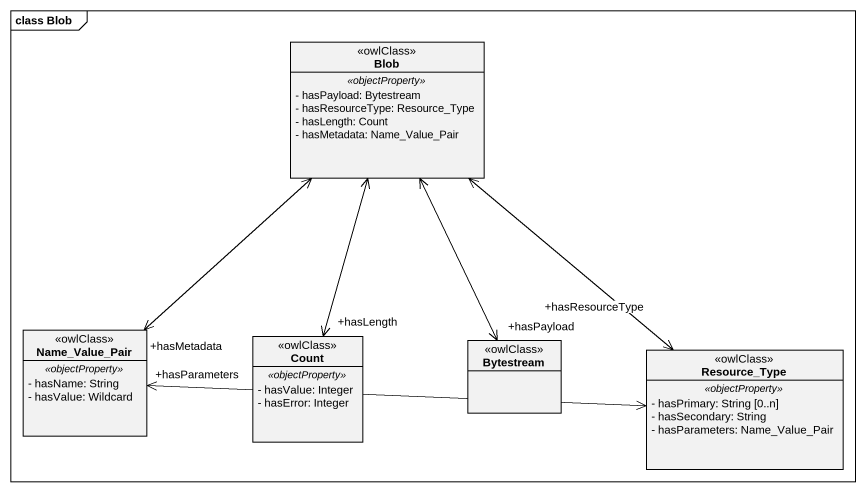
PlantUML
@startuml
mainframe class Blob
hide circle
hide empty members
skinparam classAttributeIconSize 0
class Blob <<owlClass>> {
  .. <<objectProperty>> ..
  - hasPayload: Bytestream
  - hasResourceType: Resource_Type
  - hasLength: Count
  - hasMetadata: Name_Value_Pair
}
class Name_Value_Pair <<owlClass>> {
  .. <<objectProperty>> ..
  - hasName: String
  - hasValue: Wildcard
}
class Count <<owlClass>> {
  .. <<objectProperty>> ..
  - hasValue: Integer
  - hasError: Integer
}
class Bytestream <<owlClass>>
class Resource_Type <<owlClass>> {
  .. <<objectProperty>> ..
  - hasPrimary: String [0..n]
  - hasSecondary: String
  - hasParameters: Name_Value_Pair
}
Blob <--> "+hasMetadata" Name_Value_Pair
Blob <--> "+hasLength" Count
Blob <--> "+hasPayload" Bytestream
Blob <--> "+hasResourceType" Resource_Type
Resource_Type <-left-> "+hasParameters" Name_Value_Pair
@enduml
